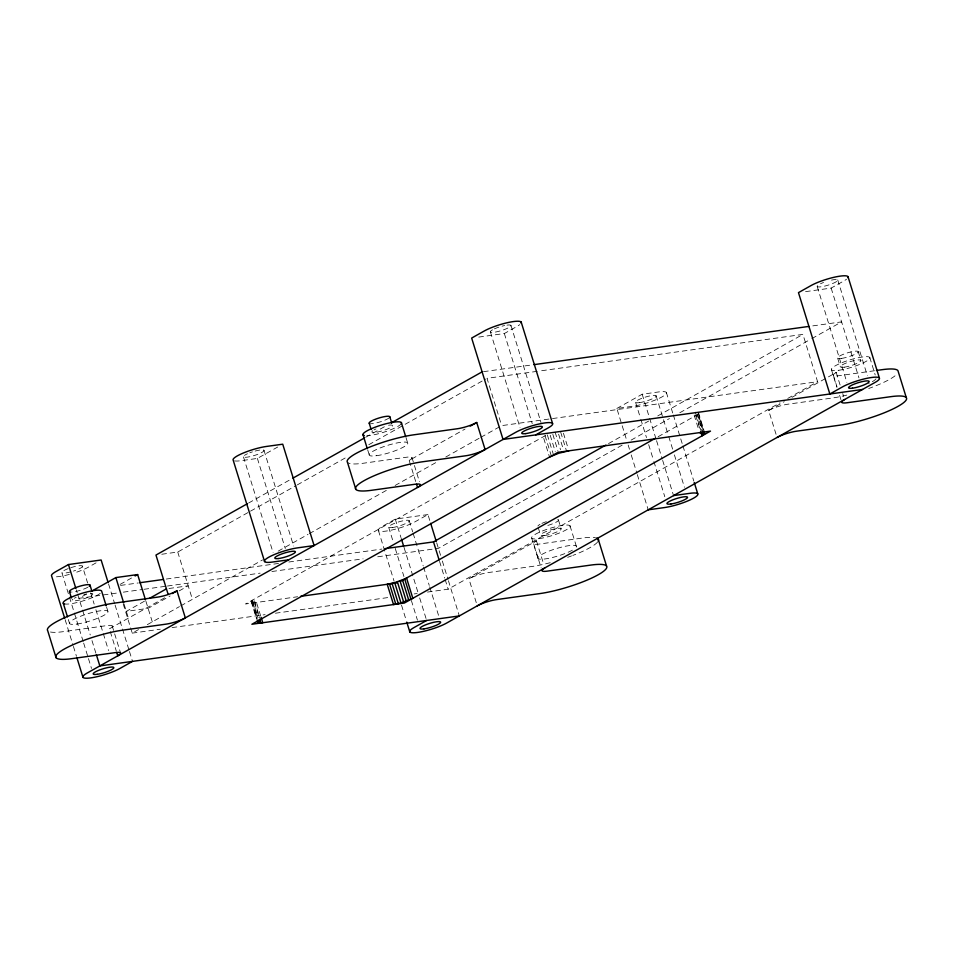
<?xml version="1.0" encoding="UTF-8"?>
<svg xmlns="http://www.w3.org/2000/svg" width="954" height="954" viewBox="0 0 954 954"><rect width="100%" height="100%" fill="white"/><g stroke="black" fill="none" stroke-linecap="round" stroke-linejoin="round"><path stroke-width="0.72" stroke-dasharray="4.77 3.58" d="M260.68 615.986L256.495 602.463L251.272 602.153L254.05 599.243L260.323 619.516M234.577 460.877A21.608 4.054 -17.2 0 0 241.052 460.699L257.389 458.421L277.662 447.044M96.068 562.848L88.472 567.117A21.608 4.054 -17.2 0 1 74.734 572.817M478.765 337.084L504.344 333.53L517.008 326.411A21.608 4.054 -17.2 0 0 519.727 324.646M86.564 594.044L78.92 598.337L117.485 592.971M248.565 503.044L293.188 477.99M365.656 437.278L386.358 425.651M120.097 584.408L132.63 577.373M161.775 554.25L177.754 552.032L249.221 511.881M250.52 511.153L296.002 485.61M297.302 484.882L346.684 457.145M368.769 444.731L485.717 379.048M144.436 601.199L126.322 611.383L148.108 608.354L170.098 595.988M164.637 597.788L109.412 628.805A14.405 2.695 -17.2 0 0 106.967 625.574L63.393 631.643A43.216 8.097 -17.2 0 1 50.443 632.001M415.694 481.484L409.171 460.436L465.039 429.05M179.161 590.908L188.212 585.816L166.425 588.845M123.197 603.906L132.236 633.134L138.509 629.604M147.274 624.679L179.459 606.601M180.759 605.873L262.565 559.926M278.163 551.162L308.047 534.371M309.346 533.644L387.312 489.855M395.111 485.479L437.993 461.39M445.792 457.014L479.576 438.029M480.876 437.302L501.661 425.627L817.578 381.695L802.934 334.389L538.688 371.13M427.952 514.564L395.266 519.107L382.602 526.214A21.608 4.054 -17.2 0 0 386.275 531.056A21.608 4.054 -17.2 0 0 415.288 521.671L427.952 514.564L430.23 521.91M545.664 435.441L245.607 603.977L297.624 596.751M616.844 408.455L642.173 394.229L658.51 391.963A21.608 4.054 -17.2 0 1 662.183 396.804A21.608 4.054 -17.2 0 1 633.182 406.189L616.844 408.455L626.873 440.855M805.57 291.638L831.149 288.084L843.813 280.965A21.608 4.054 -17.2 0 0 846.532 279.2M608.497 443.598L648.684 421.036M657.759 415.932L802.934 334.389M622.127 445.16L438.411 548.347L376.317 556.981M631.107 440.116L669.458 418.567M679.82 412.748L810.542 339.326M811.842 338.598L841.607 321.868L810.351 326.22M658.153 436.705L699.389 413.547M427.487 592.076L448.153 589.202L779.99 402.815M787.765 398.438L817.578 381.695M476.284 602.678L468.903 578.816L536.458 540.87A14.405 2.695 -17.2 0 0 538.903 544.102L582.477 538.044A43.216 8.097 -17.2 0 1 595.427 537.674M776.055 434.297L768.662 410.447L784.26 401.682M792.047 397.305L836.217 372.501A14.405 2.695 -17.2 0 0 838.673 375.733L874.985 370.677M483.535 371.666L532.451 364.857M537.209 371.333L487.017 378.321L501.661 425.627M120.55 585.41L138.258 582.954M166.306 579.042L278.508 563.444M288.835 562.013L381.838 549.075M123.364 592.16L142.48 589.5M143.959 589.298L166.008 586.221M167.487 586.018L260.132 573.139M271.902 571.506L363.08 558.829M132.236 633.134L160.284 629.223M172.102 627.589L265.105 614.65M275.432 613.219L389.101 597.407M414.203 593.925L417.148 593.507M869.774 357.428L875.212 374.994M837.731 279.916L867.365 375.661M858.171 351.513L860.89 360.302M831.149 288.084L858.946 377.879M817.22 286.558L846.854 382.292M837.66 358.155L840.379 366.944M836.217 372.501L840.128 385.13M842.74 393.549L843.598 396.351M833.438 375.411L836.956 386.787M839.603 395.326L840.927 399.595M831.494 369.818L836.932 387.384M698.543 412.677L704.064 430.779M698.364 413.666L703.384 429.884M703.193 430.099L698.173 413.881L697.207 414.692L702.645 432.257M697.684 414.835L702.704 431.065M695.275 412.152L701.142 431.077M695.764 415.586L700.367 430.457M694.154 415.062L698.757 429.932M666.357 392.44L672.892 413.559M673.333 414.966L682.48 444.528M682.921 445.935L693.82 481.138M656.102 395.755L668.301 435.179M668.742 436.586L672.665 449.251M674.406 454.891L684.435 487.267M642.173 394.229L649.185 416.886M649.614 418.281L656.125 439.281M656.555 440.688L662.219 458.993M662.66 460.4L673.548 495.603M635.591 402.385L640.384 417.876M640.826 419.283L646.49 437.588M648.672 444.624L653.466 460.114M653.895 461.521L664.795 496.724M628.173 445.065L629.485 449.286M631.226 454.915L636.89 473.22M637.32 474.627L648.219 509.83M563.432 433.235L568.035 448.106M560.725 432.269L566.163 449.847M558.615 434.177L563.218 449.048M555.121 432.174L560.558 449.751M552.831 434.344L557.851 450.562M550.196 435.251L555.228 451.469M547.322 434.857L553.177 453.782M510.927 325.362L540.99 422.515M551.388 456.107L545.116 435.835L543.255 436.789L549.528 457.061M570.015 525.809L576.288 546.082M504.344 333.53L532.237 423.636M558.412 519.894L561.131 528.683M490.416 332.004L520.049 427.738M538.283 527.789L540.62 535.313M536.458 540.87L543.84 564.732M533.68 543.78L541.168 567.976M531.724 538.199L538.008 558.472M405.951 437.433L407.632 442.835M411.961 457.526L419.438 481.71M436.682 542.778L440.593 555.395M442.334 561.024L447.998 579.328M448.428 580.736L459.327 615.926M439.544 561.369L444.707 578.064M445.136 579.46L448.153 589.202M409.194 520.622L412.688 531.891M413.118 533.298L423.147 565.686M423.576 567.093L429.24 585.386M429.682 586.805L438.84 616.367M395.266 519.107L400.99 537.591M404.007 547.322L417.935 592.315M419.677 597.943L426.653 620.47M367.672 449.823L369.341 455.225M388.683 527.264L393.477 542.754M395.23 548.383L403.936 576.538M411.353 600.471L417.447 620.183M378.428 530.579L394.121 581.272M401.527 605.206L406.321 620.696M263.972 450.264L293.605 545.998M257.389 458.421L285.282 548.526M243.461 456.894L273.094 552.64M254.539 602.666L259.142 617.536M252.607 600.138L258.045 617.703M252.977 602.689L257.58 617.548M251.641 600.937L257.091 618.514M251.868 602.511L256.888 618.729M251.188 601.616L256.638 619.194M177.754 552.032L192.398 599.339M145.926 601.306L152.294 621.865M124.139 604.335L128.408 618.132M108.553 583.943L114.647 603.643M115.088 605.063L129.028 650.115M129.47 651.522L132.523 661.372M106.609 607.161L107.862 611.216M112.19 625.896L120.562 652.93M110.282 631.62L116.364 651.26M70.834 567.678A10.804 2.027 -17.2 0 1 82.39 566.068L87.613 582.966M90.666 592.816L94.16 604.085M95.901 609.713L108.541 650.545M76.308 589.894L77.179 592.708M77.608 594.115L90.248 634.947M91.989 640.575L95.913 653.251M68.223 568.596A10.804 2.027 -17.2 0 0 61.879 572.71L83.236 641.696M83.666 643.103L88.03 657.187M88.46 658.594L91.512 668.444M68.318 619.551L69.582 623.606M65.134 619.671L72.981 645.011M73.41 646.418L76.463 656.28M768.662 410.447A14.405 2.695 -17.2 0 1 788.004 404.186L831.578 398.128A43.216 8.097 -17.2 0 0 849.99 394.3M895.031 375.828A43.216 8.097 -17.2 0 1 868.724 388.493M876.034 378.738A20.165 3.78 -17.2 0 1 868.581 383.568M82.39 566.068A10.804 2.027 -17.2 0 1 73.434 571.1M70.739 571.899A10.804 2.027 -17.2 0 1 61.879 572.71M69.332 574.415A21.608 4.054 -17.2 0 1 52.995 576.681M90.678 593.4A10.804 2.027 -17.2 0 1 83.749 598.85A10.804 2.027 -17.2 0 1 72.909 599.148M74.281 598.265A10.804 2.027 -17.2 0 1 76.189 597.311M83.845 594.628A10.804 2.027 -17.2 0 1 86.444 593.996M87.899 587.211A10.804 2.027 -17.2 0 1 71.49 592.076M100.242 593.364A20.165 3.78 -17.2 0 1 82.354 601.115A20.165 3.78 -17.2 0 1 64.586 603.942M401.324 423.6A20.165 3.78 -17.2 0 1 387.109 431.125A20.165 3.78 -17.2 0 1 366.837 435.728M388.54 425.198A10.804 2.027 -17.2 0 1 390.901 427.32A10.804 2.027 -17.2 0 1 377.39 432.067A10.804 2.027 -17.2 0 1 372.68 430.779M374.04 429.896A10.804 2.027 -17.2 0 1 375.959 428.93M409.171 460.436A14.405 2.695 -17.2 0 0 406.726 457.204L363.152 463.262A43.216 8.097 -17.2 0 1 347.459 462.308M389.017 417.959A10.804 2.027 -17.2 0 1 371.261 423.707M507.003 325.123A10.804 2.027 -17.2 0 1 508.84 327.544A10.804 2.027 -17.2 0 1 494.327 332.242A10.804 2.027 -17.2 0 1 492.491 329.822M494.41 328.856A10.804 2.027 -17.2 0 1 499.371 326.972M502.066 326.173A10.804 2.027 -17.2 0 1 504.666 325.541M572.4 550.148A20.165 3.78 -17.2 0 1 540.823 559.235A20.165 3.78 -17.2 0 1 553.07 549.635A20.165 3.78 -17.2 0 1 576.264 547.119M557.72 519.56A10.804 2.027 -17.2 0 1 546.749 525.726M537.913 525.976A10.804 2.027 -17.2 0 1 539.988 524.354M541.896 523.388A10.804 2.027 -17.2 0 1 546.857 521.504M597.478 542.134A43.216 8.097 -17.2 0 1 572.782 555.455M571.529 555.92A43.216 8.097 -17.2 0 1 567.654 557.327M550.219 562.681A43.216 8.097 -17.2 0 1 531.819 566.497L488.245 572.567A14.405 2.695 -17.2 0 0 468.903 578.816M255.123 451.063A10.804 2.027 -17.2 0 1 263.244 451.564A10.804 2.027 -17.2 0 1 247.384 457.133A10.804 2.027 -17.2 0 1 247.468 453.758M249.805 452.78A10.804 2.027 -17.2 0 1 252.416 451.874M831.483 280.094A10.804 2.027 -17.2 0 1 835.644 282.098A10.804 2.027 -17.2 0 1 819.247 286.963A10.804 2.027 -17.2 0 1 823.564 282.444M844.302 367.183A10.804 2.027 -17.2 0 0 860.878 360.862A10.804 2.027 -17.2 0 0 846.723 362.83A10.804 2.027 -17.2 0 0 844.302 367.183M841.583 358.394A10.804 2.027 -17.2 0 0 858.159 352.074A10.804 2.027 -17.2 0 0 844.004 354.041A10.804 2.027 -17.2 0 0 841.583 358.394M838.816 370.259A20.165 3.78 -17.2 0 0 869.75 358.466A20.165 3.78 -17.2 0 0 843.336 362.138A20.165 3.78 -17.2 0 0 838.816 370.259M76.904 624.047A20.165 3.78 -17.2 0 0 107.838 612.253A20.165 3.78 -17.2 0 0 81.424 615.926A20.165 3.78 -17.2 0 0 76.904 624.047M376.663 455.678A20.165 3.78 -17.2 0 0 407.596 443.872A20.165 3.78 -17.2 0 0 381.183 447.545A20.165 3.78 -17.2 0 0 376.663 455.678M539.046 538.64A20.165 3.78 -17.2 0 0 569.991 526.846A20.165 3.78 -17.2 0 0 543.577 530.519A20.165 3.78 -17.2 0 0 539.046 538.64M544.543 535.552A10.804 2.027 -17.2 0 0 561.119 529.231A10.804 2.027 -17.2 0 0 546.964 531.199A10.804 2.027 -17.2 0 0 544.543 535.552M392.607 527.502A10.804 2.027 -17.2 0 0 409.183 521.182A10.804 2.027 -17.2 0 0 395.039 523.15A10.804 2.027 -17.2 0 0 392.607 527.502M639.514 402.624A10.804 2.027 -17.2 0 0 656.09 396.304A10.804 2.027 -17.2 0 0 641.935 398.271A10.804 2.027 -17.2 0 0 639.514 402.624"/><path stroke-width="1.43" d="M700.785 431.804L702.049 435.859L704.899 433.474L704.219 432.591L699.592 432.627M260.323 619.516L257.544 622.425L262.779 622.735L261.098 617.333M108.112 582.524L101.136 559.998L68.461 564.541L55.797 571.661A21.608 4.054 -17.2 0 0 51.623 576.025L64.693 618.264M91.656 591.182L115.863 577.587L137.65 574.558L145.497 599.899M247.277 503.772L155.967 555.061L168.107 594.259M293.188 477.99L364.356 438.005M391.534 422.741L482.116 371.857M135.146 575.966L137.65 574.558M149.611 598.301L166.425 588.845M172.137 593.579L176.967 590.86L185.338 617.894A14.405 2.695 -17.2 0 1 165.996 624.154L122.422 630.212A43.216 8.097 -17.2 0 0 64.407 648.982A43.216 8.097 -17.2 0 0 71.753 658.665L115.327 652.608A14.405 2.695 -17.2 0 1 117.783 655.839L116.793 652.667M470.227 426.14L476.726 422.491L485.097 449.525A14.405 2.695 -17.2 0 1 465.755 455.773L422.181 461.831A43.216 8.097 -17.2 0 0 364.166 480.613A43.216 8.097 -17.2 0 0 371.523 490.296L415.097 484.238A14.405 2.695 -17.2 0 1 417.542 487.458L416.564 484.286M132.523 661.372L119.858 668.492A21.608 4.054 -17.2 0 1 90.845 677.877A21.608 4.054 -17.2 0 1 87.172 673.035L515.709 432.329A21.608 4.054 -17.2 0 1 544.71 422.944A21.608 4.054 -17.2 0 1 548.383 427.786L535.719 434.893M384.796 548.669L433.51 541.896L605.909 445.053M400.525 581.415L655.565 438.172M426.653 620.47L413.976 627.589A21.608 4.054 -17.2 0 0 417.661 632.43A21.608 4.054 -17.2 0 0 446.663 623.045L875.2 382.339A21.608 4.054 -17.2 0 0 871.527 377.498A21.608 4.054 -17.2 0 0 842.513 386.883L829.849 394.002L798.474 292.628L811.139 285.508A21.608 4.054 -17.2 0 1 835.477 276.958A21.608 4.054 -17.2 0 1 847.963 277.709M549.528 457.061L558.698 453.269L568.87 450.813M404.699 578.983L406.559 578.029L412.832 598.301L400.978 602.928L393.501 604.562L387.217 584.289L394.694 582.644L404.699 578.983L410.983 599.255M533.918 364.655L808.932 326.411M876.428 370.474L882.247 369.663A43.216 8.097 -17.2 0 1 897.929 370.617L906.3 397.651M862.535 389.459L503.044 439.436L471.658 338.074L484.322 330.955A21.608 4.054 -17.2 0 1 508.673 322.404A21.608 4.054 -17.2 0 1 521.146 323.156M673.548 495.603L689.897 493.325A21.608 4.054 -17.2 0 1 693.57 498.167A21.608 4.054 -17.2 0 1 664.556 507.552L648.219 509.83M288.776 559.795L272.427 562.061A21.608 4.054 -17.2 0 1 268.754 557.219A21.608 4.054 -17.2 0 1 297.767 547.834L314.104 545.569L282.73 444.194L266.381 446.46A21.608 4.054 -17.2 0 0 243.473 452.959A21.608 4.054 -17.2 0 0 233.205 460.222L264.592 561.584M139.737 582.739L163.361 579.46M300.558 596.345L396.792 582.954M459.327 615.926L99.836 665.916L96.354 654.659M847.987 276.6L879.361 377.975M703.611 431.458L704.446 434.153M702.645 432.257L703.48 434.964M694.25 482.545L697.744 493.802M598.17 538.998L606.541 566.032M521.182 322.047L552.557 423.421M401.348 422.562L405.533 436.085M430.659 523.305L436.252 541.395M433.51 541.896L439.114 559.986M389.745 416.659L391.689 422.932M369.234 423.29L371.178 429.562M401.419 538.974L403.578 545.938M363.069 434.952L367.242 448.475M402.505 579.96L408.777 600.233M400.036 580.926L406.309 601.199M397.401 581.833L403.673 602.105M394.694 582.644L400.978 602.928M406.762 622.103L409.815 631.953M392.034 583.347L398.307 603.62M389.506 583.908L395.791 604.18M355.83 489.342L347.459 462.308A43.216 8.097 -17.2 0 1 367.982 447.784A43.216 8.097 -17.2 0 1 413.809 434.809L457.395 428.74A14.405 2.695 -17.2 0 0 476.726 422.491M259.977 620.243L260.812 622.95M258.415 620.255L259.25 622.962M257.306 620.076L258.14 622.783M115.863 577.587L123.71 602.928M106.192 605.814L101.589 590.943A20.165 3.78 -17.2 0 0 77.548 594.771A20.165 3.78 -17.2 0 0 64.586 603.942M89.986 585.029L91.918 591.301M68.461 564.541L75.867 588.487M69.475 591.671L71.419 597.943M63.298 603.333L67.484 616.844M76.904 657.688L82.998 677.4M56.071 657.711L47.7 630.689A43.216 8.097 -17.2 0 1 68.223 616.165A43.216 8.097 -17.2 0 1 114.051 603.178L157.625 597.121A14.405 2.695 -17.2 0 0 176.967 590.86M844.588 399.535A14.405 2.695 -17.2 0 0 847.033 402.755L890.607 396.697A43.216 8.097 -17.2 0 1 897.964 406.38A43.216 8.097 -17.2 0 1 839.949 425.162L796.375 431.22A14.405 2.695 -17.2 0 0 777.033 437.481M477.274 605.85A14.405 2.695 -17.2 0 1 496.605 599.589L540.191 593.531A43.216 8.097 -17.2 0 0 598.194 574.761A43.216 8.097 -17.2 0 0 590.848 565.078L547.274 571.136A14.405 2.695 -17.2 0 1 544.829 567.904M70.155 591.993A10.804 2.027 -17.2 0 1 79.778 586.221A10.804 2.027 -17.2 0 1 89.259 586.328M364.345 435.573A20.165 3.78 -17.2 0 1 379.787 425.567A20.165 3.78 -17.2 0 1 401.324 423.6M369.913 423.624A10.804 2.027 -17.2 0 1 378.189 418.257A10.804 2.027 -17.2 0 1 389.733 417.208M596.644 538.008A43.216 8.097 -17.2 0 1 598.122 541.228M557.971 452.327L251.88 624.262L404.389 603.047L710.491 431.113L557.971 452.327M97.177 674.323A10.804 2.027 -17.2 0 0 113.753 668.003A10.804 2.027 -17.2 0 0 99.598 669.97A10.804 2.027 -17.2 0 0 97.177 674.323M525.714 433.617A10.804 2.027 -17.2 0 0 542.289 427.297A10.804 2.027 -17.2 0 0 528.134 429.264A10.804 2.027 -17.2 0 0 525.714 433.617M278.771 558.507A10.804 2.027 -17.2 0 0 295.335 552.187A10.804 2.027 -17.2 0 0 281.191 554.155A10.804 2.027 -17.2 0 0 278.771 558.507M423.993 628.877A10.804 2.027 -17.2 0 0 440.569 622.557A10.804 2.027 -17.2 0 0 426.414 624.524A10.804 2.027 -17.2 0 0 423.993 628.877M852.518 388.171A10.804 2.027 -17.2 0 0 869.094 381.85A10.804 2.027 -17.2 0 0 854.951 383.818A10.804 2.027 -17.2 0 0 852.518 388.171M670.9 503.998A10.804 2.027 -17.2 0 0 687.464 497.678A10.804 2.027 -17.2 0 0 673.321 499.646A10.804 2.027 -17.2 0 0 670.9 503.998"/></g></svg>
